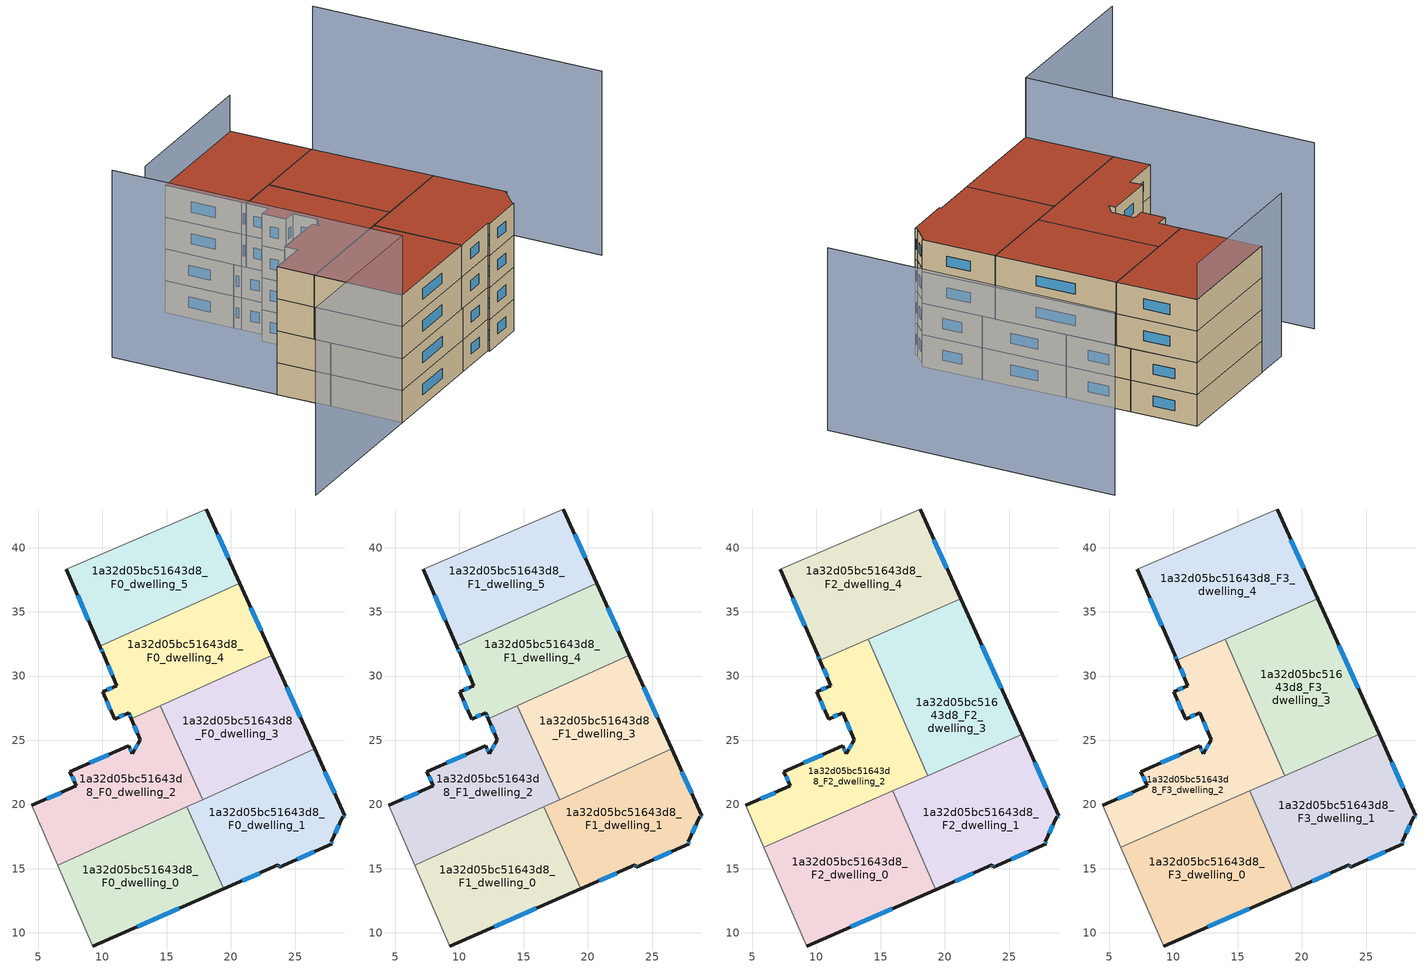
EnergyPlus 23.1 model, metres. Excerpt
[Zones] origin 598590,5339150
1a32d05bc51643d8_F0_dwelling_0
 floor ground (EU_floor_Construction): 16.57,19.81 19.46,13.43 9.26,8.97 6.52,15.26 z0
 wall outside (EU_wall_Construction): 9.26,8.97 19.46,13.43 z0:3
 wall to 1a32d05bc51643d8_F0_dwelling_1 (EU_wall_Construction): 19.46,13.43 16.57,19.81 z0:3
 wall adiabatic (EU_wall_Construction): 6.52,15.26 9.26,8.97 z0:3
 wall to 1a32d05bc51643d8_F0_dwelling_2 (EU_wall_Construction): 16.57,19.81 6.52,15.26 z0:3
 window (EU_Window_Construction): 12.73,10.49 15.99,11.92 z1.02:1.98
1a32d05bc51643d8_F0_dwelling_1
 floor ground (EU_floor_Construction): 26.53,24.32 28.89,19.11 28.73,19.03 27.82,17.11 27.89,16.94 23.77,15.11 23.71,15.29 19.46,13.43 16.57,19.81 z0
 wall outside (EU_wall_Construction): 19.46,13.43 23.71,15.29 23.77,15.11 27.89,16.94 27.82,17.11 28.73,19.03 28.89,19.11 26.53,24.32 z0:3
 wall to 1a32d05bc51643d8_F0_dwelling_3 (EU_wall_Construction): 26.53,24.32 17.82,20.38 z0:3
 wall to 1a32d05bc51643d8_F0_dwelling_2 (EU_wall_Construction): 17.82,20.38 16.57,19.81 z0:3
 window (EU_Window_Construction): 28.78,19.05 28.84,19.08 / 28.13,17.76 28.42,18.37 / 27.87,17 27.84,17.05 / 25.17,15.73 26.49,16.32 / 23.73,15.23 23.75,15.17 / 20.9,14.07 22.26,14.66 / 28.09,20.88 27.33,22.55 z1.02:1.98
1a32d05bc51643d8_F0_dwelling_2
 floor ground (EU_floor_Construction): 14.51,27.69 17.82,20.38 6.52,15.26 4.48,19.93 7.97,21.44 7.46,22.56 12.05,24.56 12.32,23.94 12.95,25.05 12.25,26.66 z0
 wall outside (EU_wall_Construction): 12.25,26.66 12.95,25.05 12.32,23.94 12.05,24.56 7.46,22.56 7.97,21.44 4.48,19.93 z0:3
 wall to 1a32d05bc51643d8_F0_dwelling_3 (EU_wall_Construction): 17.82,20.38 14.51,27.69 z0:3
 wall adiabatic (EU_wall_Construction): 4.48,19.93 6.52,15.26 z0:3
 wall to 1a32d05bc51643d8_F0_dwelling_4 (EU_wall_Construction): 14.51,27.69 12.25,26.66 z0:3
 window (EU_Window_Construction): 12.23,24.15 12.14,24.35 / 12.73,24.67 12.53,24.32 / 12.49,26.11 12.71,25.6 / 6.78,20.93 5.67,20.45 / 7.64,22.18 7.8,21.82 / 10.49,23.88 9.02,23.24 z1.02:1.98
1a32d05bc51643d8_F0_dwelling_3
 floor ground (EU_floor_Construction): 23.22,31.63 26.53,24.32 17.82,20.38 14.51,27.69 z0
 wall outside (EU_wall_Construction): 26.53,24.32 23.22,31.63 z0:3
 wall to 1a32d05bc51643d8_F0_dwelling_4 (EU_wall_Construction): 23.22,31.63 14.51,27.69 z0:3
 window (EU_Window_Construction): 25.41,26.81 24.35,29.15 z1.02:1.98
1a32d05bc51643d8_F0_dwelling_4
 floor ground (EU_floor_Construction): 20.69,37.25 23.22,31.63 12.25,26.66 12.04,27.13 10.94,26.65 10.01,28.79 11.12,29.26 10.08,31.66 9.8,32.32 z0
 wall outside (EU_wall_Construction): 9.8,32.32 10.08,31.66 11.12,29.26 10.01,28.79 10.94,26.65 12.04,27.13 12.25,26.66 / 23.22,31.63 20.69,37.25 z0:3
 wall to 1a32d05bc51643d8_F0_dwelling_5 (EU_wall_Construction): 20.69,37.25 9.8,32.32 z0:3
 window (EU_Window_Construction): 10.74,29.1 10.39,28.95 / 10.44,30.84 10.76,30.08 / 9.9,32.09 9.99,31.88 / 22.36,33.55 21.55,35.34 / 12.11,26.97 12.18,26.82 / 11.32,26.82 11.67,26.97 / 10.33,28.06 10.63,27.38 z1.02:1.98
1a32d05bc51643d8_F0_dwelling_5
 floor ground (EU_floor_Construction): 18.08,43.01 20.69,37.25 9.8,32.32 7.18,38.33 z0
 wall outside (EU_wall_Construction): 20.69,37.25 18.08,43.01 / 7.18,38.33 9.8,32.32 z0:3
 wall adiabatic (EU_wall_Construction): 18.08,43.01 7.18,38.33 z0:3
 window (EU_Window_Construction): 19.8,39.21 18.97,41.05 / 8.07,36.29 8.91,34.36 z1.02:1.98
1a32d05bc51643d8_F1_dwelling_0
 floor to 1a32d05bc51643d8_F0_dwelling_0 (EU_floor_Construction): 16.57,19.81 19.46,13.43 9.26,8.97 6.52,15.26 z3
 wall outside (EU_wall_Construction): 9.26,8.97 19.46,13.43 z3:6
 wall to 1a32d05bc51643d8_F1_dwelling_1 (EU_wall_Construction): 19.46,13.43 16.57,19.81 z3:6
 wall adiabatic (EU_wall_Construction): 6.52,15.26 9.26,8.97 z3:6
 wall to 1a32d05bc51643d8_F1_dwelling_2 (EU_wall_Construction): 16.57,19.81 6.52,15.26 z3:6
 window (EU_Window_Construction): 12.73,10.49 15.99,11.92 z4.02:4.98
 ceiling adiabatic (EU_roof_Construction): 19.3,13.37 16.51,19.78 6.52,15.26 9.26,8.97 z6
1a32d05bc51643d8_F1_dwelling_1
 floor to 1a32d05bc51643d8_F0_dwelling_1 (EU_floor_Construction): 26.53,24.32 28.89,19.11 28.73,19.03 27.82,17.11 27.89,16.94 23.77,15.11 23.71,15.29 19.46,13.43 16.57,19.81 z3
 wall outside (EU_wall_Construction): 19.46,13.43 23.71,15.29 23.77,15.11 27.89,16.94 27.82,17.11 28.73,19.03 28.89,19.11 26.53,24.32 z3:6
 wall to 1a32d05bc51643d8_F1_dwelling_3 (EU_wall_Construction): 26.53,24.32 17.82,20.38 z3:6
 wall to 1a32d05bc51643d8_F1_dwelling_2 (EU_wall_Construction): 17.82,20.38 16.57,19.81 z3:6
 window (EU_Window_Construction): 28.78,19.05 28.84,19.08 / 28.13,17.76 28.42,18.37 / 27.87,17 27.84,17.05 / 25.17,15.73 26.49,16.32 / 23.73,15.23 23.75,15.17 / 20.9,14.07 22.26,14.66 / 28.09,20.88 27.33,22.55 z4.02:4.98
1a32d05bc51643d8_F1_dwelling_2
 floor to 1a32d05bc51643d8_F0_dwelling_2 (EU_floor_Construction): 14.51,27.69 17.82,20.38 6.52,15.26 4.48,19.93 7.97,21.44 7.46,22.56 12.05,24.56 12.32,23.94 12.95,25.05 12.25,26.66 z3
 wall outside (EU_wall_Construction): 12.25,26.66 12.95,25.05 12.32,23.94 12.05,24.56 7.46,22.56 7.97,21.44 4.48,19.93 z3:6
 wall to 1a32d05bc51643d8_F1_dwelling_3 (EU_wall_Construction): 17.82,20.38 14.51,27.69 z3:6
 wall adiabatic (EU_wall_Construction): 4.48,19.93 6.52,15.26 z3:6
 wall to 1a32d05bc51643d8_F1_dwelling_4 (EU_wall_Construction): 14.51,27.69 12.25,26.66 z3:6
 window (EU_Window_Construction): 12.23,24.15 12.14,24.35 / 12.73,24.67 12.53,24.32 / 12.49,26.11 12.71,25.6 / 6.78,20.93 5.67,20.45 / 7.64,22.18 7.8,21.82 / 10.49,23.88 9.02,23.24 z4.02:4.98
 ceiling adiabatic (EU_roof_Construction): 16.51,19.78 15.95,21.06 5.9,16.68 6.52,15.26 z6
1a32d05bc51643d8_F1_dwelling_3
 floor to 1a32d05bc51643d8_F0_dwelling_3 (EU_floor_Construction): 23.22,31.63 26.53,24.32 17.82,20.38 14.51,27.69 z3
 wall outside (EU_wall_Construction): 26.53,24.32 23.22,31.63 z3:6
 wall to 1a32d05bc51643d8_F1_dwelling_4 (EU_wall_Construction): 23.22,31.63 14.51,27.69 z3:6
 window (EU_Window_Construction): 25.41,26.81 24.35,29.15 z4.02:4.98
1a32d05bc51643d8_F1_dwelling_4
 floor to 1a32d05bc51643d8_F0_dwelling_4 (EU_floor_Construction): 20.69,37.25 23.22,31.63 12.25,26.66 12.04,27.13 10.94,26.65 10.01,28.79 11.12,29.26 10.08,31.66 9.8,32.32 z3
 wall outside (EU_wall_Construction): 9.8,32.32 10.08,31.66 11.12,29.26 10.01,28.79 10.94,26.65 12.04,27.13 12.25,26.66 / 23.22,31.63 20.69,37.25 z3:6
 wall to 1a32d05bc51643d8_F1_dwelling_5 (EU_wall_Construction): 20.69,37.25 9.8,32.32 z3:6
 window (EU_Window_Construction): 10.74,29.1 10.39,28.95 / 10.44,30.84 10.76,30.08 / 9.9,32.09 9.99,31.88 / 22.36,33.55 21.55,35.34 / 12.11,26.97 12.18,26.82 / 11.32,26.82 11.67,26.97 / 10.33,28.06 10.63,27.38 z4.02:4.98
1a32d05bc51643d8_F1_dwelling_5
 floor to 1a32d05bc51643d8_F0_dwelling_5 (EU_floor_Construction): 18.08,43.01 20.69,37.25 9.8,32.32 7.18,38.33 z3
 wall outside (EU_wall_Construction): 20.69,37.25 18.08,43.01 / 7.18,38.33 9.8,32.32 z3:6
 wall adiabatic (EU_wall_Construction): 18.08,43.01 7.18,38.33 z3:6
 window (EU_Window_Construction): 19.8,39.21 18.97,41.05 / 8.07,36.29 8.91,34.36 z4.02:4.98
1a32d05bc51643d8_F2_dwelling_0
 floor adiabatic (EU_floor_Construction): 15.95,21.06 19.31,13.37 9.26,8.97 5.9,16.68 z6
 wall outside (EU_wall_Construction): 9.26,8.97 19.31,13.37 z6:9
 wall to 1a32d05bc51643d8_F2_dwelling_1 (EU_wall_Construction): 19.31,13.37 15.95,21.06 z6:9
 wall adiabatic (EU_wall_Construction): 5.9,16.68 9.26,8.97 z6:9
 wall to 1a32d05bc51643d8_F2_dwelling_2 (EU_wall_Construction): 15.95,21.06 5.9,16.68 z6:9
 window (EU_Window_Construction): 12.68,10.47 15.89,11.87 z7.02:7.98
1a32d05bc51643d8_F2_dwelling_1
 floor to 1a32d05bc51643d8_F1_dwelling_1 (EU_floor_Construction): 26.53,24.32 28.89,19.11 28.73,19.03 27.82,17.11 27.89,16.94 23.77,15.11 23.71,15.29 19.46,13.43 16.57,19.81 z6
 floor to 1a32d05bc51643d8_F1_dwelling_0 (EU_floor_Construction): 16.57,19.81 19.46,13.43 19.3,13.37 16.51,19.78 z6
 floor to 1a32d05bc51643d8_F1_dwelling_3 (EU_floor_Construction): 26.02,25.46 26.53,24.32 17.82,20.38 17.25,21.63 z6
 floor to 1a32d05bc51643d8_F1_dwelling_2 (EU_floor_Construction): 17.25,21.63 17.82,20.38 16.51,19.78 15.95,21.06 z6
 wall outside (EU_wall_Construction): 19.31,13.37 23.71,15.29 23.77,15.11 27.89,16.94 27.82,17.11 28.73,19.03 28.89,19.11 26.02,25.46 z6:9
 wall to 1a32d05bc51643d8_F2_dwelling_3 (EU_wall_Construction): 26.02,25.46 18.65,22.24 z6:9
 wall to 1a32d05bc51643d8_F2_dwelling_2 (EU_wall_Construction): 18.65,22.24 15.95,21.06 z6:9
 window (EU_Window_Construction): 20.8,14.02 22.21,14.64 / 27.91,21.27 27,23.3 / 28.78,19.05 28.84,19.08 / 28.13,17.76 28.42,18.37 / 27.87,17 27.84,17.05 / 25.17,15.73 26.49,16.32 / 23.73,15.23 23.75,15.17 z7.02:7.98
1a32d05bc51643d8_F2_dwelling_2
 floor to 1a32d05bc51643d8_F1_dwelling_2 (EU_floor_Construction): 14.51,27.69 17.25,21.63 5.9,16.68 4.48,19.93 7.97,21.44 7.46,22.56 12.05,24.56 12.32,23.94 12.95,25.05 12.25,26.66 z6
 floor to 1a32d05bc51643d8_F1_dwelling_4 (EU_floor_Construction): 14.03,32.85 15.99,28.36 12.25,26.66 12.04,27.13 10.94,26.65 10.01,28.79 11.12,29.26 10.28,31.21 z6
 floor to 1a32d05bc51643d8_F1_dwelling_3 (EU_floor_Construction): 15.99,28.36 18.65,22.24 17.25,21.63 14.51,27.69 z6
 wall outside (EU_wall_Construction): 10.28,31.21 11.12,29.26 10.01,28.79 10.94,26.65 12.04,27.13 12.95,25.05 12.32,23.94 12.05,24.56 7.46,22.56 7.97,21.44 4.48,19.93 z6:9
 wall to 1a32d05bc51643d8_F2_dwelling_3 (EU_wall_Construction): 18.65,22.24 14.03,32.85 z6:9
 wall adiabatic (EU_wall_Construction): 4.48,19.93 5.9,16.68 z6:9
 wall to 1a32d05bc51643d8_F2_dwelling_4 (EU_wall_Construction): 14.03,32.85 10.28,31.21 z6:9
 window (EU_Window_Construction): 10.74,29.1 10.39,28.95 / 10.56,30.55 10.83,29.93 / 6.78,20.93 5.67,20.45 / 7.64,22.18 7.8,21.82 / 10.49,23.88 9.02,23.24 / 12.23,24.15 12.14,24.35 / 12.73,24.67 12.53,24.32 / 12.35,26.42 12.64,25.76 / 11.32,26.82 11.67,26.97 / 10.33,28.06 10.63,27.38 z7.02:7.98
1a32d05bc51643d8_F2_dwelling_3
 floor to 1a32d05bc51643d8_F1_dwelling_3 (EU_floor_Construction): 23.22,31.63 26.02,25.46 18.65,22.24 15.99,28.36 z6
 floor to 1a32d05bc51643d8_F1_dwelling_4 (EU_floor_Construction): 21.25,36 23.22,31.63 15.99,28.36 14.03,32.85 z6
 wall outside (EU_wall_Construction): 26.02,25.46 21.25,36 z6:9
 wall to 1a32d05bc51643d8_F2_dwelling_4 (EU_wall_Construction): 21.25,36 14.03,32.85 z6:9
 window (EU_Window_Construction): 24.4,29.05 22.87,32.42 z7.02:7.98
1a32d05bc51643d8_F2_dwelling_4
 floor to 1a32d05bc51643d8_F1_dwelling_5 (EU_floor_Construction): 18.08,43.01 20.69,37.25 9.8,32.32 7.18,38.33 z6
 floor to 1a32d05bc51643d8_F1_dwelling_4 (EU_floor_Construction): 20.69,37.25 21.25,36 10.28,31.21 10.08,31.66 9.8,32.32 z6
 wall outside (EU_wall_Construction): 21.25,36 18.08,43.01 / 7.18,38.33 10.08,31.66 10.28,31.21 z6:9
 wall adiabatic (EU_wall_Construction): 18.08,43.01 7.18,38.33 z6:9
 window (EU_Window_Construction): 20.17,38.39 19.16,40.63 / 10.15,31.51 10.21,31.36 / 8.17,36.06 9.1,33.93 z7.02:7.98
1a32d05bc51643d8_F3_dwelling_0
 floor to 1a32d05bc51643d8_F2_dwelling_0 (EU_floor_Construction): 15.95,21.06 19.31,13.37 9.26,8.97 5.9,16.68 z9
 wall outside (EU_wall_Construction): 9.26,8.97 19.31,13.37 z9:12
 wall to 1a32d05bc51643d8_F3_dwelling_1 (EU_wall_Construction): 19.31,13.37 15.95,21.06 z9:12
 wall adiabatic (EU_wall_Construction): 5.9,16.68 9.26,8.97 z9:12
 wall to 1a32d05bc51643d8_F3_dwelling_2 (EU_wall_Construction): 15.95,21.06 5.9,16.68 z9:12
 window (EU_Window_Construction): 12.68,10.47 15.89,11.87 z10.02:10.98
 roof outside (EU_roof_Construction): 19.31,13.37 15.95,21.06 5.9,16.68 9.26,8.97 z12
1a32d05bc51643d8_F3_dwelling_1
 floor to 1a32d05bc51643d8_F2_dwelling_1 (EU_floor_Construction): 26.02,25.46 28.89,19.11 28.73,19.03 27.82,17.11 27.89,16.94 23.77,15.11 23.71,15.29 19.31,13.37 15.95,21.06 z9
 wall outside (EU_wall_Construction): 19.31,13.37 23.71,15.29 23.77,15.11 27.89,16.94 27.82,17.11 28.73,19.03 28.89,19.11 26.02,25.46 z9:12
 wall to 1a32d05bc51643d8_F3_dwelling_3 (EU_wall_Construction): 26.02,25.46 18.65,22.24 z9:12
 wall to 1a32d05bc51643d8_F3_dwelling_2 (EU_wall_Construction): 18.65,22.24 15.95,21.06 z9:12
 window (EU_Window_Construction): 20.8,14.02 22.21,14.64 / 27.91,21.27 27,23.3 / 28.78,19.05 28.84,19.08 / 28.13,17.76 28.42,18.37 / 27.87,17 27.84,17.05 / 25.17,15.73 26.49,16.32 / 23.73,15.23 23.75,15.17 z10.02:10.98
 roof outside (EU_roof_Construction): 27.89,16.94 27.82,17.11 28.73,19.03 28.89,19.11 26.02,25.46 15.95,21.06 19.31,13.37 23.71,15.29 23.77,15.11 z12
1a32d05bc51643d8_F3_dwelling_2
 floor to 1a32d05bc51643d8_F2_dwelling_2 (EU_floor_Construction): 14.03,32.85 18.65,22.24 5.9,16.68 4.48,19.93 7.97,21.44 7.46,22.56 12.05,24.56 12.32,23.94 12.95,25.05 12.04,27.13 10.94,26.65 10.01,28.79 11.12,29.26 10.28,31.21 z9
 wall outside (EU_wall_Construction): 10.28,31.21 11.12,29.26 10.01,28.79 10.94,26.65 12.04,27.13 12.95,25.05 12.32,23.94 12.05,24.56 7.46,22.56 7.97,21.44 4.48,19.93 z9:12
 wall to 1a32d05bc51643d8_F3_dwelling_3 (EU_wall_Construction): 18.65,22.24 14.03,32.85 z9:12
 wall adiabatic (EU_wall_Construction): 4.48,19.93 5.9,16.68 z9:12
 wall to 1a32d05bc51643d8_F3_dwelling_4 (EU_wall_Construction): 14.03,32.85 10.28,31.21 z9:12
 window (EU_Window_Construction): 10.74,29.1 10.39,28.95 / 10.56,30.55 10.83,29.93 / 6.78,20.93 5.67,20.45 / 7.64,22.18 7.8,21.82 / 10.49,23.88 9.02,23.24 / 12.23,24.15 12.14,24.35 / 12.73,24.67 12.53,24.32 / 12.35,26.42 12.64,25.76 / 11.32,26.82 11.67,26.97 / 10.33,28.06 10.63,27.38 z10.02:10.98
 roof outside (EU_roof_Construction): 18.65,22.24 14.03,32.85 10.28,31.21 11.12,29.26 10.01,28.79 10.94,26.65 12.04,27.13 12.95,25.05 12.32,23.94 12.05,24.56 7.46,22.56 7.97,21.44 4.48,19.93 5.9,16.68 z12
1a32d05bc51643d8_F3_dwelling_3
 floor to 1a32d05bc51643d8_F2_dwelling_3 (EU_floor_Construction): 21.25,36 26.02,25.46 18.65,22.24 14.03,32.85 z9
 wall outside (EU_wall_Construction): 26.02,25.46 21.25,36 z9:12
 wall to 1a32d05bc51643d8_F3_dwelling_4 (EU_wall_Construction): 21.25,36 14.03,32.85 z9:12
 window (EU_Window_Construction): 24.4,29.05 22.87,32.42 z10.02:10.98
 roof outside (EU_roof_Construction): 26.02,25.46 21.25,36 14.03,32.85 18.65,22.24 z12
1a32d05bc51643d8_F3_dwelling_4
 floor to 1a32d05bc51643d8_F2_dwelling_4 (EU_floor_Construction): 18.08,43.01 21.25,36 10.28,31.21 10.08,31.66 7.18,38.33 z9
 wall outside (EU_wall_Construction): 21.25,36 18.08,43.01 / 7.18,38.33 10.08,31.66 10.28,31.21 z9:12
 wall adiabatic (EU_wall_Construction): 18.08,43.01 7.18,38.33 z9:12
 window (EU_Window_Construction): 20.17,38.39 19.16,40.63 / 10.15,31.51 10.21,31.36 / 8.17,36.06 9.1,33.93 z10.02:10.98
 roof outside (EU_roof_Construction): 21.25,36 18.08,43.01 7.18,38.33 10.08,31.66 10.28,31.21 z12
shading: -1.79,34.43 9.26,8.97 / 9.26,8.97 -5.37,2.62 z0:17.6; 43.03,23.73 32.04,49.09 z0:17.3; 18.05,43 3.78,36.81 z0:15.4
[Building]
EU S2 Campaign: North Axis=0; Terrain=City; Solar Distribution=FullExterior
[Site:Location]
Vienna: Latitude=48; Longitude=16.5; Time Zone=1; Elevation=183
[SizingPeriod:WeatherFileDays]
AnnualSizingPeriod: Begin Month=1; Begin Day of Month=1; End Month=12; End Day of Month=31; Day of Week for Start Day=Monday; Use Weather File Daylight Saving Period=No; Use Weather File Rain and Snow Indicators=No
[MATERIAL]
EU_InternalMass_Material: Roughness=MediumRough; Thickness=0.1; Conductivity=1; Density=1800; Specific Heat=900; Thermal Absorptance=0.9; Solar Absorptance=0.7; Visible Absorptance=0.7
[MATERIAL:NOMASS] Roughness=MediumRough; Thermal Absorptance=0.9; Solar Absorptance=0.7; Visible Absorptance=0.7
Name | Thermal Resistance
EU_wall_NoMass | 0.942466
EU_roof_NoMass | 0.551687
EU_floor_NoMass | 0.66527
[WINDOWMATERIAL:SIMPLEGLAZINGSYSTEM]
EU_Window_SimpleGlazing: UFactor=2.03367; Solar Heat Gain Coefficient=0.65; Visible Transmittance=0.65
[CONSTRUCTION]
EU_wall_Construction: EU_wall_NoMass
EU_roof_Construction: EU_roof_NoMass
EU_floor_Construction: EU_floor_NoMass
EU_Window_Construction: EU_Window_SimpleGlazing
EU_InternalMass_Construction: EU_InternalMass_Material
[ZONE] Type=1; Multiplier=1; Ceiling Height=autocalculate; Floor Area=autocalculate; Part of Total Floor Area=Yes
Name | Volume
1a32d05bc51643d8_F0_dwelling_0; 1a32d05bc51643d8_F1_dwelling_0 | 230.236
1a32d05bc51643d8_F2_dwelling_0; 1a32d05bc51643d8_F3_dwelling_0 | 276.297
1a32d05bc51643d8_F0_dwelling_1; 1a32d05bc51643d8_F1_dwelling_1 | 230.229
1a32d05bc51643d8_F2_dwelling_1; 1a32d05bc51643d8_F3_dwelling_1 | 276.275
1a32d05bc51643d8_F0_dwelling_2; 1a32d05bc51643d8_F1_dwelling_2 | 230.251
1a32d05bc51643d8_F2_dwelling_2; 1a32d05bc51643d8_F3_dwelling_2 | 276.286
1a32d05bc51643d8_F0_dwelling_3; 1a32d05bc51643d8_F1_dwelling_3 | 230.263
1a32d05bc51643d8_F2_dwelling_3; 1a32d05bc51643d8_F3_dwelling_3 | 276.305
1a32d05bc51643d8_F0_dwelling_4; 1a32d05bc51643d8_F1_dwelling_4 | 230.249
1a32d05bc51643d8_F2_dwelling_4; 1a32d05bc51643d8_F3_dwelling_4 | 276.295
1a32d05bc51643d8_F0_dwelling_5; 1a32d05bc51643d8_F1_dwelling_5 | 230.219
[INTERNALMASS] Construction=EU_InternalMass_Construction
Name | Zone or ZoneList | Surface Area
1a32d05bc51643d8_F0_dwelling_0_EU_InternalMass | 1a32d05bc51643d8_F0_dwelling_0 | 76.7443
1a32d05bc51643d8_F0_dwelling_1_EU_InternalMass | 1a32d05bc51643d8_F0_dwelling_1 | 76.7437
1a32d05bc51643d8_F0_dwelling_2_EU_InternalMass | 1a32d05bc51643d8_F0_dwelling_2 | 76.7504
1a32d05bc51643d8_F0_dwelling_3_EU_InternalMass | 1a32d05bc51643d8_F0_dwelling_3 | 76.7548
1a32d05bc51643d8_F0_dwelling_4_EU_InternalMass | 1a32d05bc51643d8_F0_dwelling_4 | 76.7495
1a32d05bc51643d8_F0_dwelling_5_EU_InternalMass | 1a32d05bc51643d8_F0_dwelling_5 | 76.7397
1a32d05bc51643d8_F1_dwelling_0_EU_InternalMass | 1a32d05bc51643d8_F1_dwelling_0 | 76.7443
1a32d05bc51643d8_F1_dwelling_1_EU_InternalMass | 1a32d05bc51643d8_F1_dwelling_1 | 76.7437
1a32d05bc51643d8_F1_dwelling_2_EU_InternalMass | 1a32d05bc51643d8_F1_dwelling_2 | 76.7504
1a32d05bc51643d8_F1_dwelling_3_EU_InternalMass | 1a32d05bc51643d8_F1_dwelling_3 | 76.7548
1a32d05bc51643d8_F1_dwelling_4_EU_InternalMass | 1a32d05bc51643d8_F1_dwelling_4 | 76.7495
1a32d05bc51643d8_F1_dwelling_5_EU_InternalMass | 1a32d05bc51643d8_F1_dwelling_5 | 76.7397
1a32d05bc51643d8_F2_dwelling_0_EU_InternalMass | 1a32d05bc51643d8_F2_dwelling_0 | 92.0988
1a32d05bc51643d8_F2_dwelling_1_EU_InternalMass | 1a32d05bc51643d8_F2_dwelling_1 | 92.0922
1a32d05bc51643d8_F2_dwelling_2_EU_InternalMass | 1a32d05bc51643d8_F2_dwelling_2 | 92.0944
1a32d05bc51643d8_F2_dwelling_3_EU_InternalMass | 1a32d05bc51643d8_F2_dwelling_3 | 92.1025
1a32d05bc51643d8_F2_dwelling_4_EU_InternalMass | 1a32d05bc51643d8_F2_dwelling_4 | 92.0987
1a32d05bc51643d8_F3_dwelling_0_EU_InternalMass | 1a32d05bc51643d8_F3_dwelling_0 | 92.0988
1a32d05bc51643d8_F3_dwelling_1_EU_InternalMass | 1a32d05bc51643d8_F3_dwelling_1 | 92.0922
1a32d05bc51643d8_F3_dwelling_2_EU_InternalMass | 1a32d05bc51643d8_F3_dwelling_2 | 92.0944
1a32d05bc51643d8_F3_dwelling_3_EU_InternalMass | 1a32d05bc51643d8_F3_dwelling_3 | 92.1025
1a32d05bc51643d8_F3_dwelling_4_EU_InternalMass | 1a32d05bc51643d8_F3_dwelling_4 | 92.0987
[OTHEREQUIPMENT] Fuel Type=Electricity; Design Level Calculation Method=Watts/Area; Power per Zone Floor Area=1; Fraction Latent=0; Fraction Radiant=0; Fraction Lost=0; Carbon Dioxide Generation Rate=0; EndUse Subcategory=EU_Step8_InternalGains
Name | Zone or ZoneList or Space or SpaceList | Schedule
EU_Step8_InternalGain_1a32d05bc51643d8_F0_dwelling_0_f000 | 1a32d05bc51643d8_F0_dwelling_0 | EU_Step8_GainSchedule_1a32d05bc51643d8_F0_dwelling_0_f000
EU_Step8_InternalGain_1a32d05bc51643d8_F0_dwelling_1_f000 | 1a32d05bc51643d8_F0_dwelling_1 | EU_Step8_GainSchedule_1a32d05bc51643d8_F0_dwelling_1_f000
EU_Step8_InternalGain_1a32d05bc51643d8_F0_dwelling_2_f000 | 1a32d05bc51643d8_F0_dwelling_2 | EU_Step8_GainSchedule_1a32d05bc51643d8_F0_dwelling_2_f000
EU_Step8_InternalGain_1a32d05bc51643d8_F0_dwelling_3_f000 | 1a32d05bc51643d8_F0_dwelling_3 | EU_Step8_GainSchedule_1a32d05bc51643d8_F0_dwelling_3_f000
EU_Step8_InternalGain_1a32d05bc51643d8_F0_dwelling_4_f000 | 1a32d05bc51643d8_F0_dwelling_4 | EU_Step8_GainSchedule_1a32d05bc51643d8_F0_dwelling_4_f000
EU_Step8_InternalGain_1a32d05bc51643d8_F0_dwelling_5_f000 | 1a32d05bc51643d8_F0_dwelling_5 | EU_Step8_GainSchedule_1a32d05bc51643d8_F0_dwelling_5_f000
EU_Step8_InternalGain_1a32d05bc51643d8_F1_dwelling_0_f000 | 1a32d05bc51643d8_F1_dwelling_0 | EU_Step8_GainSchedule_1a32d05bc51643d8_F1_dwelling_0_f000
EU_Step8_InternalGain_1a32d05bc51643d8_F1_dwelling_1_f000 | 1a32d05bc51643d8_F1_dwelling_1 | EU_Step8_GainSchedule_1a32d05bc51643d8_F1_dwelling_1_f000
EU_Step8_InternalGain_1a32d05bc51643d8_F1_dwelling_2_f000 | 1a32d05bc51643d8_F1_dwelling_2 | EU_Step8_GainSchedule_1a32d05bc51643d8_F1_dwelling_2_f000
EU_Step8_InternalGain_1a32d05bc51643d8_F1_dwelling_3_f000 | 1a32d05bc51643d8_F1_dwelling_3 | EU_Step8_GainSchedule_1a32d05bc51643d8_F1_dwelling_3_f000
EU_Step8_InternalGain_1a32d05bc51643d8_F1_dwelling_4_f000 | 1a32d05bc51643d8_F1_dwelling_4 | EU_Step8_GainSchedule_1a32d05bc51643d8_F1_dwelling_4_f000
EU_Step8_InternalGain_1a32d05bc51643d8_F1_dwelling_5_f000 | 1a32d05bc51643d8_F1_dwelling_5 | EU_Step8_GainSchedule_1a32d05bc51643d8_F1_dwelling_5_f000
EU_Step8_InternalGain_1a32d05bc51643d8_F2_dwelling_0_f000 | 1a32d05bc51643d8_F2_dwelling_0 | EU_Step8_GainSchedule_1a32d05bc51643d8_F2_dwelling_0_f000
EU_Step8_InternalGain_1a32d05bc51643d8_F2_dwelling_1_f000 | 1a32d05bc51643d8_F2_dwelling_1 | EU_Step8_GainSchedule_1a32d05bc51643d8_F2_dwelling_1_f000
EU_Step8_InternalGain_1a32d05bc51643d8_F2_dwelling_2_f000 | 1a32d05bc51643d8_F2_dwelling_2 | EU_Step8_GainSchedule_1a32d05bc51643d8_F2_dwelling_2_f000
EU_Step8_InternalGain_1a32d05bc51643d8_F2_dwelling_3_f000 | 1a32d05bc51643d8_F2_dwelling_3 | EU_Step8_GainSchedule_1a32d05bc51643d8_F2_dwelling_3_f000
EU_Step8_InternalGain_1a32d05bc51643d8_F2_dwelling_4_f000 | 1a32d05bc51643d8_F2_dwelling_4 | EU_Step8_GainSchedule_1a32d05bc51643d8_F2_dwelling_4_f000
EU_Step8_InternalGain_1a32d05bc51643d8_F3_dwelling_0_f000 | 1a32d05bc51643d8_F3_dwelling_0 | EU_Step8_GainSchedule_1a32d05bc51643d8_F3_dwelling_0_f000
EU_Step8_InternalGain_1a32d05bc51643d8_F3_dwelling_1_f000 | 1a32d05bc51643d8_F3_dwelling_1 | EU_Step8_GainSchedule_1a32d05bc51643d8_F3_dwelling_1_f000
EU_Step8_InternalGain_1a32d05bc51643d8_F3_dwelling_2_f000 | 1a32d05bc51643d8_F3_dwelling_2 | EU_Step8_GainSchedule_1a32d05bc51643d8_F3_dwelling_2_f000
EU_Step8_InternalGain_1a32d05bc51643d8_F3_dwelling_3_f000 | 1a32d05bc51643d8_F3_dwelling_3 | EU_Step8_GainSchedule_1a32d05bc51643d8_F3_dwelling_3_f000
EU_Step8_InternalGain_1a32d05bc51643d8_F3_dwelling_4_f000 | 1a32d05bc51643d8_F3_dwelling_4 | EU_Step8_GainSchedule_1a32d05bc51643d8_F3_dwelling_4_f000
[ZONEVENTILATION:DESIGNFLOWRATE] Schedule=EU_AlwaysOn; Design Flow Rate Calculation Method=AirChanges/Hour; Air Changes per Hour=0.530523; Ventilation Type=Natural; Fan Pressure Rise=0; Fan Total Efficiency=1; Constant Term Coefficient=1; Temperature Term Coefficient=0; Velocity Term Coefficient=0; Velocity Squared Term Coefficient=0; Minimum Indoor Temperature=-100; Maximum Indoor Temperature=100; Delta Temperature=-100; Minimum Outdoor Temperature=-100; Maximum Outdoor Temperature=100; Maximum Wind Speed=40
Name | Zone or ZoneList or Space or SpaceList
EU_ConstantAir_1a32d05bc51643d8_F0_dwelling_0 | 1a32d05bc51643d8_F0_dwelling_0
EU_ConstantAir_1a32d05bc51643d8_F0_dwelling_1 | 1a32d05bc51643d8_F0_dwelling_1
EU_ConstantAir_1a32d05bc51643d8_F0_dwelling_2 | 1a32d05bc51643d8_F0_dwelling_2
EU_ConstantAir_1a32d05bc51643d8_F0_dwelling_3 | 1a32d05bc51643d8_F0_dwelling_3
EU_ConstantAir_1a32d05bc51643d8_F0_dwelling_4 | 1a32d05bc51643d8_F0_dwelling_4
EU_ConstantAir_1a32d05bc51643d8_F0_dwelling_5 | 1a32d05bc51643d8_F0_dwelling_5
EU_ConstantAir_1a32d05bc51643d8_F1_dwelling_0 | 1a32d05bc51643d8_F1_dwelling_0
EU_ConstantAir_1a32d05bc51643d8_F1_dwelling_1 | 1a32d05bc51643d8_F1_dwelling_1
EU_ConstantAir_1a32d05bc51643d8_F1_dwelling_2 | 1a32d05bc51643d8_F1_dwelling_2
EU_ConstantAir_1a32d05bc51643d8_F1_dwelling_3 | 1a32d05bc51643d8_F1_dwelling_3
EU_ConstantAir_1a32d05bc51643d8_F1_dwelling_4 | 1a32d05bc51643d8_F1_dwelling_4
EU_ConstantAir_1a32d05bc51643d8_F1_dwelling_5 | 1a32d05bc51643d8_F1_dwelling_5
EU_ConstantAir_1a32d05bc51643d8_F2_dwelling_0 | 1a32d05bc51643d8_F2_dwelling_0
EU_ConstantAir_1a32d05bc51643d8_F2_dwelling_1 | 1a32d05bc51643d8_F2_dwelling_1
EU_ConstantAir_1a32d05bc51643d8_F2_dwelling_2 | 1a32d05bc51643d8_F2_dwelling_2
EU_ConstantAir_1a32d05bc51643d8_F2_dwelling_3 | 1a32d05bc51643d8_F2_dwelling_3
EU_ConstantAir_1a32d05bc51643d8_F2_dwelling_4 | 1a32d05bc51643d8_F2_dwelling_4
EU_ConstantAir_1a32d05bc51643d8_F3_dwelling_0 | 1a32d05bc51643d8_F3_dwelling_0
EU_ConstantAir_1a32d05bc51643d8_F3_dwelling_1 | 1a32d05bc51643d8_F3_dwelling_1
EU_ConstantAir_1a32d05bc51643d8_F3_dwelling_2 | 1a32d05bc51643d8_F3_dwelling_2
EU_ConstantAir_1a32d05bc51643d8_F3_dwelling_3 | 1a32d05bc51643d8_F3_dwelling_3
EU_ConstantAir_1a32d05bc51643d8_F3_dwelling_4 | 1a32d05bc51643d8_F3_dwelling_4
[HVACTEMPLATE:THERMOSTAT] Constant Heating Setpoint=20; Constant Cooling Setpoint=50
EU_HeatOnly_1a32d05bc51643d8_F0_dwelling_0; EU_HeatOnly_1a32d05bc51643d8_F0_dwelling_1; EU_HeatOnly_1a32d05bc51643d8_F0_dwelling_2; EU_HeatOnly_1a32d05bc51643d8_F0_dwelling_3; EU_HeatOnly_1a32d05bc51643d8_F0_dwelling_4; EU_HeatOnly_1a32d05bc51643d8_F0_dwelling_5; EU_HeatOnly_1a32d05bc51643d8_F1_dwelling_0; EU_HeatOnly_1a32d05bc51643d8_F1_dwelling_1; EU_HeatOnly_1a32d05bc51643d8_F1_dwelling_2; EU_HeatOnly_1a32d05bc51643d8_F1_dwelling_3; EU_HeatOnly_1a32d05bc51643d8_F1_dwelling_4; EU_HeatOnly_1a32d05bc51643d8_F1_dwelling_5; EU_HeatOnly_1a32d05bc51643d8_F2_dwelling_0; EU_HeatOnly_1a32d05bc51643d8_F2_dwelling_1; EU_HeatOnly_1a32d05bc51643d8_F2_dwelling_2; EU_HeatOnly_1a32d05bc51643d8_F2_dwelling_3; EU_HeatOnly_1a32d05bc51643d8_F2_dwelling_4; EU_HeatOnly_1a32d05bc51643d8_F3_dwelling_0; EU_HeatOnly_1a32d05bc51643d8_F3_dwelling_1; EU_HeatOnly_1a32d05bc51643d8_F3_dwelling_2; EU_HeatOnly_1a32d05bc51643d8_F3_dwelling_3; EU_HeatOnly_1a32d05bc51643d8_F3_dwelling_4
[HVACTEMPLATE:ZONE:IDEALLOADSAIRSYSTEM] System Availability Schedule=EU_AlwaysOn; Maximum Heating Supply Air Temperature=50; Minimum Cooling Supply Air Temperature=13; Maximum Heating Supply Air Humidity Ratio=0.0156; Minimum Cooling Supply Air Humidity Ratio=0.0077; Heating Limit=NoLimit; Cooling Limit=NoLimit; Heating Availability Schedule=EU_AlwaysOn; Cooling Availability Schedule=EU_CoolingOff; Dehumidification Control Type=ConstantSensibleHeatRatio; Cooling Sensible Heat Ratio=0.7; Dehumidification Setpoint=60; Humidification Control Type=None; Humidification Setpoint=30; Outdoor Air Method=None; Outdoor Air Flow Rate per Person=0.00944; Outdoor Air Flow Rate per Zone Floor Area=0; Outdoor Air Flow Rate per Zone=0; Demand Controlled Ventilation Type=None; Outdoor Air Economizer Type=NoEconomizer; Heat Recovery Type=None; Sensible Heat Recovery Effectiveness=0.7; Latent Heat Recovery Effectiveness=0.65
Name | Template Thermostat
1a32d05bc51643d8_F0_dwelling_0 | EU_HeatOnly_1a32d05bc51643d8_F0_dwelling_0
1a32d05bc51643d8_F0_dwelling_1 | EU_HeatOnly_1a32d05bc51643d8_F0_dwelling_1
1a32d05bc51643d8_F0_dwelling_2 | EU_HeatOnly_1a32d05bc51643d8_F0_dwelling_2
1a32d05bc51643d8_F0_dwelling_3 | EU_HeatOnly_1a32d05bc51643d8_F0_dwelling_3
1a32d05bc51643d8_F0_dwelling_4 | EU_HeatOnly_1a32d05bc51643d8_F0_dwelling_4
1a32d05bc51643d8_F0_dwelling_5 | EU_HeatOnly_1a32d05bc51643d8_F0_dwelling_5
1a32d05bc51643d8_F1_dwelling_0 | EU_HeatOnly_1a32d05bc51643d8_F1_dwelling_0
1a32d05bc51643d8_F1_dwelling_1 | EU_HeatOnly_1a32d05bc51643d8_F1_dwelling_1
1a32d05bc51643d8_F1_dwelling_2 | EU_HeatOnly_1a32d05bc51643d8_F1_dwelling_2
1a32d05bc51643d8_F1_dwelling_3 | EU_HeatOnly_1a32d05bc51643d8_F1_dwelling_3
1a32d05bc51643d8_F1_dwelling_4 | EU_HeatOnly_1a32d05bc51643d8_F1_dwelling_4
1a32d05bc51643d8_F1_dwelling_5 | EU_HeatOnly_1a32d05bc51643d8_F1_dwelling_5
1a32d05bc51643d8_F2_dwelling_0 | EU_HeatOnly_1a32d05bc51643d8_F2_dwelling_0
1a32d05bc51643d8_F2_dwelling_1 | EU_HeatOnly_1a32d05bc51643d8_F2_dwelling_1
1a32d05bc51643d8_F2_dwelling_2 | EU_HeatOnly_1a32d05bc51643d8_F2_dwelling_2
1a32d05bc51643d8_F2_dwelling_3 | EU_HeatOnly_1a32d05bc51643d8_F2_dwelling_3
1a32d05bc51643d8_F2_dwelling_4 | EU_HeatOnly_1a32d05bc51643d8_F2_dwelling_4
1a32d05bc51643d8_F3_dwelling_0 | EU_HeatOnly_1a32d05bc51643d8_F3_dwelling_0
1a32d05bc51643d8_F3_dwelling_1 | EU_HeatOnly_1a32d05bc51643d8_F3_dwelling_1
1a32d05bc51643d8_F3_dwelling_2 | EU_HeatOnly_1a32d05bc51643d8_F3_dwelling_2
1a32d05bc51643d8_F3_dwelling_3 | EU_HeatOnly_1a32d05bc51643d8_F3_dwelling_3
1a32d05bc51643d8_F3_dwelling_4 | EU_HeatOnly_1a32d05bc51643d8_F3_dwelling_4
[SIZING:ZONE] Zone Cooling Design Supply Air Temperature Input Method=SupplyAirTemperature; Zone Cooling Design Supply Air Temperature=13; Zone Heating Design Supply Air Temperature Input Method=SupplyAirTemperature; Zone Heating Design Supply Air Temperature=50; Zone Cooling Design Supply Air Humidity Ratio=0.008; Zone Heating Design Supply Air Humidity Ratio=0.008; Cooling Design Air Flow Method=DesignDay; Cooling Design Air Flow Rate=0; Cooling Minimum Air Flow per Zone Floor Area=0.000762; Cooling Minimum Air Flow=0; Cooling Minimum Air Flow Fraction=0.2; Heating Design Air Flow Method=DesignDay; Heating Design Air Flow Rate=0; Heating Maximum Air Flow per Zone Floor Area=0.002032; Heating Maximum Air Flow=0.141576; Heating Maximum Air Flow Fraction=0.3; Account for Dedicated Outdoor Air System=No; Dedicated Outdoor Air System Control Strategy=NeutralSupplyAir; Dedicated Outdoor Air Low Setpoint Temperature for Design=autosize; Dedicated Outdoor Air High Setpoint Temperature for Design=autosize; Zone Load Sizing Method=Sensible Load Only No Latent Load; Zone Latent Cooling Design Supply Air Humidity Ratio Input Method=HumidityRatioDifference; Zone Cooling Design Supply Air Humidity Ratio Difference=0.005; Zone Latent Heating Design Supply Air Humidity Ratio Input Method=HumidityRatioDifference; Zone Humidification Design Supply Air Humidity Ratio Difference=0.005
1a32d05bc51643d8_F0_dwelling_0; 1a32d05bc51643d8_F0_dwelling_1; 1a32d05bc51643d8_F0_dwelling_2; 1a32d05bc51643d8_F0_dwelling_3; 1a32d05bc51643d8_F0_dwelling_4; 1a32d05bc51643d8_F0_dwelling_5; 1a32d05bc51643d8_F1_dwelling_0; 1a32d05bc51643d8_F1_dwelling_1; 1a32d05bc51643d8_F1_dwelling_2; 1a32d05bc51643d8_F1_dwelling_3; 1a32d05bc51643d8_F1_dwelling_4; 1a32d05bc51643d8_F1_dwelling_5; 1a32d05bc51643d8_F2_dwelling_0; 1a32d05bc51643d8_F2_dwelling_1; 1a32d05bc51643d8_F2_dwelling_2; 1a32d05bc51643d8_F2_dwelling_3; 1a32d05bc51643d8_F2_dwelling_4; 1a32d05bc51643d8_F3_dwelling_0; 1a32d05bc51643d8_F3_dwelling_1; 1a32d05bc51643d8_F3_dwelling_2; 1a32d05bc51643d8_F3_dwelling_3; 1a32d05bc51643d8_F3_dwelling_4
[SCHEDULE:CONSTANT]
Name | Hourly Value
EU_AlwaysOn | 1
EU_CoolingOff | 0
[SCHEDULE:FILE] Column Number=1; Rows to Skip at Top=0; Number of Hours of Data=8760; Column Separator=Comma; Interpolate to Timestep=No; Minutes per Item=60; Adjust Schedule for Daylight Savings=Yes
Name | File
EU_Step8_GainSchedule_1a32d05bc51643d8_F0_dwelling_0_f000 | ../../schedules/1a32d05bc51643d8/1a32d05bc51643d8_F0_dwelling_0_f000_gain.csv
EU_Step8_GainSchedule_1a32d05bc51643d8_F0_dwelling_1_f000 | ../../schedules/1a32d05bc51643d8/1a32d05bc51643d8_F0_dwelling_1_f000_gain.csv
EU_Step8_GainSchedule_1a32d05bc51643d8_F0_dwelling_2_f000 | ../../schedules/1a32d05bc51643d8/1a32d05bc51643d8_F0_dwelling_2_f000_gain.csv
EU_Step8_GainSchedule_1a32d05bc51643d8_F0_dwelling_3_f000 | ../../schedules/1a32d05bc51643d8/1a32d05bc51643d8_F0_dwelling_3_f000_gain.csv
EU_Step8_GainSchedule_1a32d05bc51643d8_F0_dwelling_4_f000 | ../../schedules/1a32d05bc51643d8/1a32d05bc51643d8_F0_dwelling_4_f000_gain.csv
EU_Step8_GainSchedule_1a32d05bc51643d8_F0_dwelling_5_f000 | ../../schedules/1a32d05bc51643d8/1a32d05bc51643d8_F0_dwelling_5_f000_gain.csv
EU_Step8_GainSchedule_1a32d05bc51643d8_F1_dwelling_0_f000 | ../../schedules/1a32d05bc51643d8/1a32d05bc51643d8_F1_dwelling_0_f000_gain.csv
EU_Step8_GainSchedule_1a32d05bc51643d8_F1_dwelling_1_f000 | ../../schedules/1a32d05bc51643d8/1a32d05bc51643d8_F1_dwelling_1_f000_gain.csv
EU_Step8_GainSchedule_1a32d05bc51643d8_F1_dwelling_2_f000 | ../../schedules/1a32d05bc51643d8/1a32d05bc51643d8_F1_dwelling_2_f000_gain.csv
EU_Step8_GainSchedule_1a32d05bc51643d8_F1_dwelling_3_f000 | ../../schedules/1a32d05bc51643d8/1a32d05bc51643d8_F1_dwelling_3_f000_gain.csv
EU_Step8_GainSchedule_1a32d05bc51643d8_F1_dwelling_4_f000 | ../../schedules/1a32d05bc51643d8/1a32d05bc51643d8_F1_dwelling_4_f000_gain.csv
EU_Step8_GainSchedule_1a32d05bc51643d8_F1_dwelling_5_f000 | ../../schedules/1a32d05bc51643d8/1a32d05bc51643d8_F1_dwelling_5_f000_gain.csv
EU_Step8_GainSchedule_1a32d05bc51643d8_F2_dwelling_0_f000 | ../../schedules/1a32d05bc51643d8/1a32d05bc51643d8_F2_dwelling_0_f000_gain.csv
EU_Step8_GainSchedule_1a32d05bc51643d8_F2_dwelling_1_f000 | ../../schedules/1a32d05bc51643d8/1a32d05bc51643d8_F2_dwelling_1_f000_gain.csv
EU_Step8_GainSchedule_1a32d05bc51643d8_F2_dwelling_2_f000 | ../../schedules/1a32d05bc51643d8/1a32d05bc51643d8_F2_dwelling_2_f000_gain.csv
EU_Step8_GainSchedule_1a32d05bc51643d8_F2_dwelling_3_f000 | ../../schedules/1a32d05bc51643d8/1a32d05bc51643d8_F2_dwelling_3_f000_gain.csv
EU_Step8_GainSchedule_1a32d05bc51643d8_F2_dwelling_4_f000 | ../../schedules/1a32d05bc51643d8/1a32d05bc51643d8_F2_dwelling_4_f000_gain.csv
EU_Step8_GainSchedule_1a32d05bc51643d8_F3_dwelling_0_f000 | ../../schedules/1a32d05bc51643d8/1a32d05bc51643d8_F3_dwelling_0_f000_gain.csv
EU_Step8_GainSchedule_1a32d05bc51643d8_F3_dwelling_1_f000 | ../../schedules/1a32d05bc51643d8/1a32d05bc51643d8_F3_dwelling_1_f000_gain.csv
EU_Step8_GainSchedule_1a32d05bc51643d8_F3_dwelling_2_f000 | ../../schedules/1a32d05bc51643d8/1a32d05bc51643d8_F3_dwelling_2_f000_gain.csv
EU_Step8_GainSchedule_1a32d05bc51643d8_F3_dwelling_3_f000 | ../../schedules/1a32d05bc51643d8/1a32d05bc51643d8_F3_dwelling_3_f000_gain.csv
EU_Step8_GainSchedule_1a32d05bc51643d8_F3_dwelling_4_f000 | ../../schedules/1a32d05bc51643d8/1a32d05bc51643d8_F3_dwelling_4_f000_gain.csv
